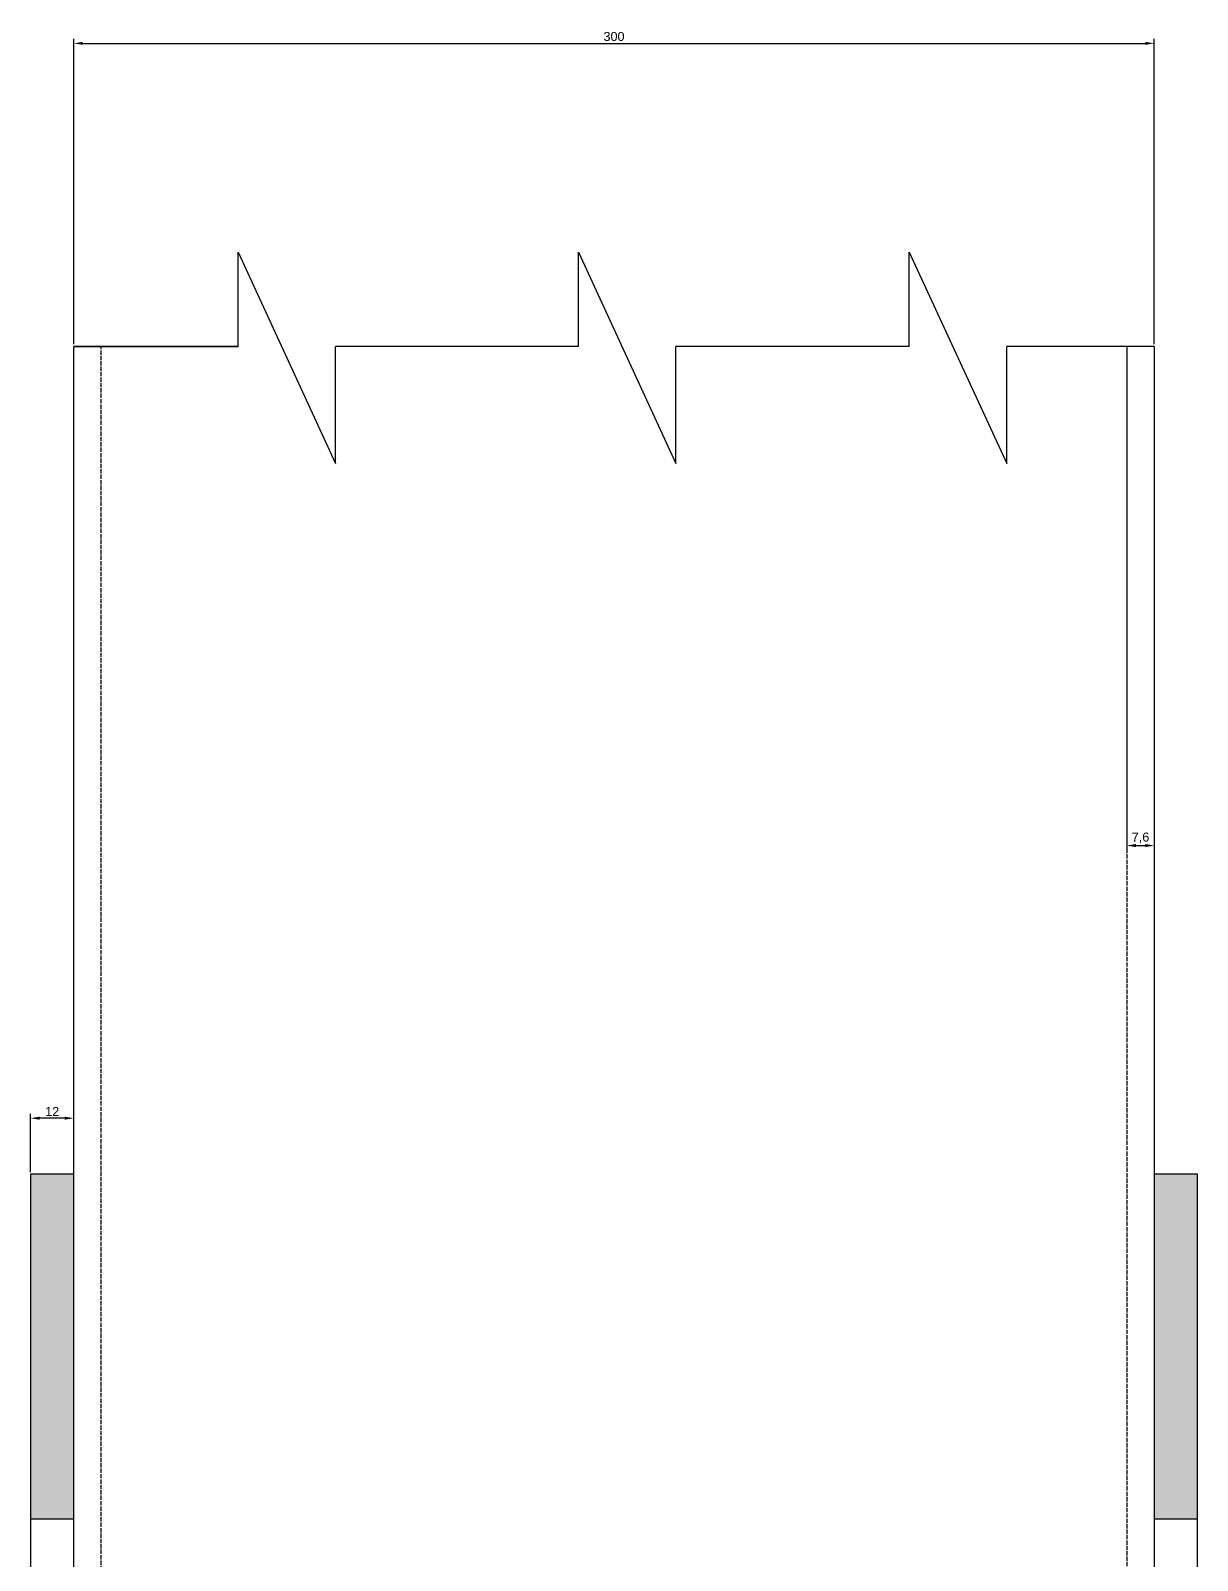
# Model space of a CAD drawing. Header units: millimetres. Extents: x 3568 to 6986, y 2180 to 6163.
# Drawn here: x 6406.7 to 6730.7, y 5326.5 to 5751.3 of the extents above; entities that cross this region are included whole.
import ezdxf

# ---------------------------------------------------------------- set-up
doc = ezdxf.new("R2010")
doc.units = ezdxf.units.MM
doc.linetypes.add('ACAD_ISO02W100', pattern=[15, 12, -3])
doc.styles.get("Standard").update_dxf_attribs({"font": 'arial.ttf'})
doc.dimstyles.new('ISO-25', dxfattribs={"dimtxt": 2.5, "dimasz": 2.5, "dimexe": 1.25, "dimexo": 0.625, "dimtad": 1, "dimtxsty": 'Standard', "dimcen": 2.5, "dimadec": 0, "dimazin": 0, "dimtfac": 1, "dimtmove": 0, "dimatfit": 3, "dimfxl": 1, "dimarcsym": 0})

# ---------------------------------------------------------------- blocks, each defined once
blk = doc.blocks.new('*D156')
at = {"color": 0, "lineweight": -2, "ltscale": 0.2, "transparency": 16777216}
for p, q in [((6418.66, 5664.24), (6418.66, 5749.04)), ((6421.16, 5747.79), (6716.16, 5747.79)), ((6718.66, 5664.24), (6718.66, 5749.04))]:
    blk.add_line(p, q, dxfattribs=at)
at = {"color": 0, "ltscale": 0.2, "transparency": 16777216}
for points in [[(6421.16, 5748.21), (6421.16, 5747.37), (6418.66, 5747.79)], [(6716.16, 5748.21), (6716.16, 5747.37), (6718.66, 5747.79)]]:
    blk.add_solid(points, dxfattribs=at)
at = {"layer": 'DEFPOINTS', "color": 0, "ltscale": 0.2, "transparency": 16777216}
for p in [(6718.66, 5747.79), (6418.66, 5663.61), (6718.66, 5663.61)]:
    blk.add_point(p, dxfattribs=at)
at = {"color": 0, "ltscale": 0.2, "transparency": 16777216, "insert": (6568.66, 5749.69), "char_height": 2.5, "attachment_point": 5}
blk.add_mtext('300', dxfattribs=at)
blk = doc.blocks.new('*D157')
at = {"color": 0, "lineweight": -2, "ltscale": 0.2, "transparency": 16777216}
for p, q in [((6406.66, 5434.39), (6406.66, 5450.58)), ((6418.66, 5434.39), (6418.66, 5450.58)), ((6416.16, 5449.33), (6409.16, 5449.33))]:
    blk.add_line(p, q, dxfattribs=at)
at = {"color": 0, "ltscale": 0.2, "transparency": 16777216}
for points in [[(6409.16, 5449.75), (6409.16, 5448.92), (6406.66, 5449.33)], [(6416.16, 5449.75), (6416.16, 5448.92), (6418.66, 5449.33)]]:
    blk.add_solid(points, dxfattribs=at)
at = {"layer": 'DEFPOINTS', "color": 0, "ltscale": 0.2, "transparency": 16777216}
for p in [(6406.66, 5449.33), (6406.66, 5433.76), (6418.66, 5433.76)]:
    blk.add_point(p, dxfattribs=at)
at = {"color": 0, "ltscale": 0.2, "transparency": 16777216, "insert": (6412.66, 5451.21), "char_height": 2.5, "attachment_point": 5}
blk.add_mtext('12', dxfattribs=at)
blk = doc.blocks.new('*D158')
at = {"color": 0, "lineweight": -2, "ltscale": 0.2, "transparency": 16777216}
for p, q in [((6711.06, 5662.99), (6711.06, 5523.79)), ((6718.66, 5662.99), (6718.66, 5523.79)), ((6713.56, 5525.04), (6716.16, 5525.04))]:
    blk.add_line(p, q, dxfattribs=at)
at = {"color": 0, "ltscale": 0.2, "transparency": 16777216}
for points in [[(6713.56, 5525.46), (6713.56, 5524.62), (6711.06, 5525.04)], [(6716.16, 5525.46), (6716.16, 5524.62), (6718.66, 5525.04)]]:
    blk.add_solid(points, dxfattribs=at)
at = {"layer": 'DEFPOINTS', "color": 0, "ltscale": 0.2, "transparency": 16777216}
for p in [(6711.06, 5663.61), (6718.66, 5663.61), (6718.66, 5525.04)]:
    blk.add_point(p, dxfattribs=at)
at = {"color": 0, "ltscale": 0.2, "transparency": 16777216, "insert": (6714.86, 5527.17), "char_height": 2.5, "attachment_point": 5}
blk.add_mtext('7,6', dxfattribs=at)

msp = doc.modelspace()

# ---------------------------------------------------------------- hatches: boundary and pattern name
at = {"ltscale": 0.2}
h = msp.add_hatch(color=256, dxfattribs=at)
h.dxf.hatch_style = 1
h.paths.add_polyline_path([(6418.656, 5433.765), (6406.656, 5433.765), (6406.656, 5338.103), (6418.656, 5338.103)])
h.paths.add_polyline_path([(6730.656, 5433.765), (6718.656, 5433.765), (6718.656, 5338.103), (6730.656, 5338.103)])

# ---------------------------------------------------------------- linework, layer by layer
for p, q in [((6464.257, 5663.611), (6464.257, 5689.802)), ((6464.257, 5689.802), (6491.35, 5631.173)), ((6558.756, 5663.611), (6558.756, 5689.802)), ((6558.756, 5689.802), (6585.849, 5631.173)), ((6650.611, 5663.611), (6650.611, 5689.802)), ((6650.611, 5689.802), (6677.704, 5631.173)), ((6464.257, 5663.611), (6418.656, 5663.611)), ((6418.656, 5663.611), (6464.257, 5663.611)), ((6558.756, 5663.611), (6491.35, 5663.611)), ((6491.35, 5631.173), (6491.35, 5663.611)), ((6650.611, 5663.611), (6585.849, 5663.611)), ((6585.849, 5631.173), (6585.849, 5663.611)), ((6718.656, 5663.611), (6677.704, 5663.611)), ((6677.704, 5631.173), (6677.704, 5663.611))]:
    msp.add_line(p, q)
for p, q in [((6418.656, 4231.835), (6418.656, 5663.611)), ((6718.656, 5663.611), (6718.656, 4231.835)), ((6418.656, 5433.765), (6406.656, 5433.765)), ((6406.656, 5433.765), (6406.656, 4318.509)), ((6730.656, 5433.765), (6718.656, 5433.765)), ((6730.656, 4318.509), (6730.656, 5433.765)), ((6730.656, 5433.765), (6730.656, 5433.765)), ((6406.656, 5338.103), (6418.656, 5338.103)), ((6718.656, 5338.103), (6730.656, 5338.103))]:
    msp.add_line(p, q, dxfattribs=at)
at = {"linetype": 'ACAD_ISO02W100', "ltscale": 0.1}
for p, q in [((6426.256, 4231.835), (6426.256, 5663.611)), ((6711.056, 5663.611), (6711.056, 4231.835))]:
    msp.add_line(p, q, dxfattribs=at)

# ---------------------------------------------------------------- dimensions: what is measured, and where the dimension line sits
at = {"ltscale": 0.2}
for base, p1, p2, picture, middle in [((6718.656, 5747.791), (6418.656, 5663.611), (6718.656, 5663.611), '*D156', (6568.656, 5749.694)), ((6718.656, 5525.041), (6711.056, 5663.611), (6718.656, 5663.611), '*D158', (6714.856, 5527.168)), ((6406.656, 5449.332), (6418.656, 5433.765), (6406.656, 5433.765), '*D157', (6412.656, 5451.212))]:
    dim = msp.add_linear_dim(base=base, p1=p1, p2=p2, dimstyle='ISO-25', dxfattribs=at)
    dim.commit()
    dim.dimension.update_dxf_attribs({"geometry": picture, "text_midpoint": middle})

doc.saveas('drawing.dxf')
